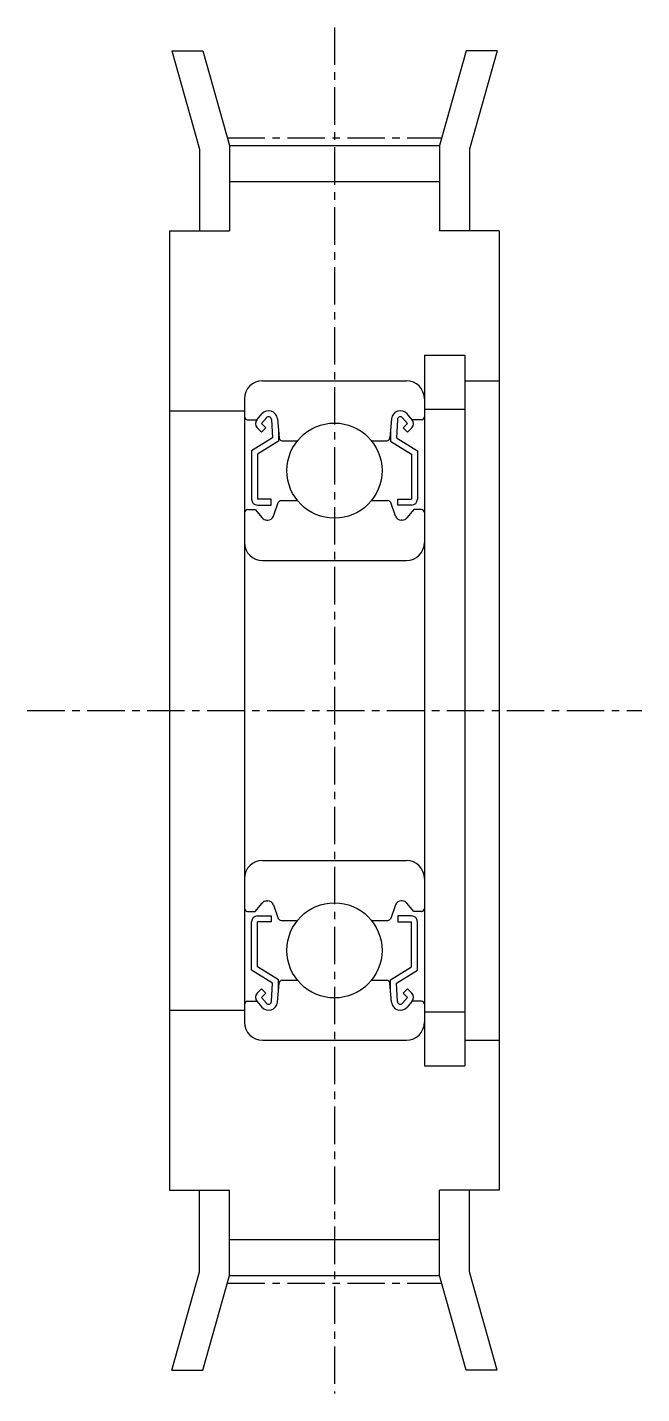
# Model space of a CAD drawing. Extents: x 68 to 209, y 69 to 178.
# Drawn here: x 188.93 to 209.43, y 132.4 to 177.97 of the extents above; entities outside this region: 2.
import ezdxf

# ---------------------------------------------------------------- set-up
doc = ezdxf.new("R2010")
doc.units = 0
doc.linetypes.add('CENTER', pattern=[2, 1.25, -0.25, 0.25, -0.25])
doc.layers.get('0').update_dxf_attribs({"linetype": 'CONTINUOUS'})
doc.layers.add('CENTER', color=1, linetype='CENTER')

msp = doc.modelspace()

# ---------------------------------------------------------------- linework, layer by layer
for p, q in [((193.751, 177.186), (194.786, 177.186)), ((193.751, 177.186), (194.675, 173.904)), ((194.786, 177.186), (195.675, 174.031)), ((203.565, 177.186), (202.675, 174.031)), ((204.6, 177.186), (203.565, 177.186)), ((204.6, 177.186), (203.675, 173.904)), ((194.675, 173.904), (194.675, 171.186)), ((195.675, 174.031), (202.675, 174.031)), ((195.675, 174.031), (195.675, 171.186)), ((202.675, 174.031), (202.675, 171.186)), ((203.675, 173.904), (203.675, 171.186)), ((195.675, 172.836), (202.675, 172.836)), ((193.675, 171.186), (193.675, 139.186)), ((193.675, 171.186), (195.675, 171.186)), ((204.675, 171.186), (202.675, 171.186)), ((204.675, 171.186), (204.675, 139.186)), ((202.175, 167.036), (203.525, 167.036)), ((202.175, 167.036), (202.175, 143.336)), ((203.525, 167.036), (203.525, 143.336)), ((196.775, 166.186), (201.575, 166.186)), ((203.525, 166.186), (204.675, 166.186)), ((196.175, 165.586), (196.175, 144.786)), ((193.675, 165.186), (196.175, 165.186)), ((196.585, 164.886), (196.747, 165.079)), ((201.765, 164.886), (201.603, 165.079)), ((202.175, 165.236), (203.525, 165.236)), ((196.275, 164.886), (196.585, 164.886)), ((196.738, 164.475), (196.598, 164.616)), ((196.738, 164.757), (196.901, 164.951)), ((196.738, 164.475), (196.88, 164.616)), ((196.881, 164.616), (196.739, 164.757)), ((197.074, 164.896), (197.107, 164.284)), ((197.273, 164.914), (197.328, 164.277)), ((201.077, 164.914), (201.022, 164.277)), ((201.276, 164.896), (201.243, 164.284)), ((201.612, 164.757), (201.449, 164.951)), ((201.47, 164.616), (201.612, 164.757)), ((201.612, 164.475), (201.47, 164.616)), ((201.612, 164.475), (201.753, 164.616)), ((202.075, 164.886), (201.765, 164.886)), ((197.108, 164.284), (196.408, 163.847)), ((197.307, 164.173), (196.607, 163.736)), ((197.307, 164.52), (197.307, 164.173)), ((197.428, 164.186), (197.943, 164.186)), ((200.408, 164.186), (200.922, 164.186)), ((201.043, 164.52), (201.043, 164.173)), ((201.043, 164.173), (201.743, 163.736)), ((201.243, 164.284), (201.943, 163.847)), ((196.407, 163.847), (196.407, 162.236)), ((196.607, 163.736), (196.607, 162.236)), ((201.743, 163.736), (201.743, 162.236)), ((201.943, 163.847), (201.943, 162.236)), ((202.175, 163.536), (202.175, 146.836)), ((202.175, 163.536), (202.175, 146.836)), ((196.275, 161.886), (196.525, 161.886)), ((196.525, 161.886), (196.759, 161.607)), ((197.057, 162.236), (196.607, 162.236)), ((196.607, 162.036), (197.057, 162.036)), ((197.057, 162.036), (197.057, 162.236)), ((197.136, 161.668), (197.3, 162.12)), ((197.394, 162.186), (197.943, 162.186)), ((200.408, 162.186), (200.956, 162.186)), ((201.214, 161.668), (201.05, 162.12)), ((201.293, 162.036), (201.293, 162.236)), ((201.293, 162.236), (201.743, 162.236)), ((201.743, 162.036), (201.293, 162.036)), ((201.825, 161.886), (201.591, 161.607)), ((202.075, 161.886), (201.825, 161.886)), ((196.912, 161.536), (196.948, 161.536)), ((201.438, 161.536), (201.402, 161.536)), ((196.775, 160.186), (201.575, 160.186)), ((196.775, 150.186), (201.575, 150.186)), ((196.525, 148.486), (196.759, 148.765)), ((196.912, 148.836), (196.948, 148.836)), ((197.136, 148.704), (197.3, 148.252)), ((201.214, 148.704), (201.05, 148.252)), ((201.438, 148.836), (201.402, 148.836)), ((201.825, 148.486), (201.591, 148.765)), ((196.275, 148.486), (196.525, 148.486)), ((196.407, 146.525), (196.407, 148.136)), ((196.607, 148.336), (197.057, 148.336)), ((196.607, 146.636), (196.607, 148.136)), ((197.057, 148.136), (196.607, 148.136)), ((197.057, 148.336), (197.057, 148.136)), ((197.394, 148.186), (197.943, 148.186)), ((200.408, 148.186), (200.956, 148.186)), ((201.293, 148.336), (201.293, 148.136)), ((201.743, 148.336), (201.293, 148.336)), ((201.293, 148.136), (201.743, 148.136)), ((201.743, 146.636), (201.743, 148.136)), ((202.075, 148.486), (201.825, 148.486)), ((201.943, 146.525), (201.943, 148.136)), ((197.108, 146.088), (196.408, 146.525)), ((197.307, 146.199), (196.607, 146.636)), ((196.957, 146.418), (196.958, 146.418)), ((197.132, 146.308), (197.132, 146.308)), ((201.043, 146.199), (201.743, 146.636)), ((201.243, 146.088), (201.943, 146.525)), ((196.738, 145.897), (196.598, 145.756)), ((196.738, 145.897), (196.88, 145.756)), ((197.074, 145.476), (197.107, 146.088)), ((197.273, 145.458), (197.328, 146.095)), ((197.307, 145.852), (197.307, 146.199)), ((197.428, 146.186), (197.943, 146.186)), ((200.408, 146.186), (200.922, 146.186)), ((201.077, 145.458), (201.022, 146.095)), ((201.043, 145.852), (201.043, 146.199)), ((201.276, 145.476), (201.243, 146.088)), ((201.612, 145.897), (201.47, 145.756)), ((201.612, 145.897), (201.753, 145.756)), ((196.275, 145.486), (196.585, 145.486)), ((196.585, 145.486), (196.747, 145.293)), ((196.738, 145.615), (196.901, 145.421)), ((196.881, 145.756), (196.739, 145.615)), ((201.612, 145.615), (201.449, 145.421)), ((201.47, 145.756), (201.612, 145.615)), ((201.765, 145.486), (201.603, 145.293)), ((202.075, 145.486), (201.765, 145.486)), ((193.675, 145.186), (196.175, 145.186)), ((202.175, 145.136), (203.525, 145.136)), ((196.775, 144.186), (201.575, 144.186)), ((203.525, 144.186), (204.675, 144.186)), ((202.175, 143.336), (203.525, 143.336)), ((193.675, 139.186), (195.675, 139.186)), ((194.675, 136.468), (194.675, 139.186)), ((195.675, 136.341), (195.675, 139.186)), ((204.675, 139.186), (202.675, 139.186)), ((202.675, 136.341), (202.675, 139.186)), ((203.675, 136.468), (203.675, 139.186)), ((195.675, 137.536), (202.675, 137.536)), ((193.751, 133.186), (194.675, 136.468)), ((194.786, 133.186), (195.675, 136.341)), ((195.675, 136.341), (202.675, 136.341)), ((203.565, 133.186), (202.675, 136.341)), ((204.6, 133.186), (203.675, 136.468)), ((193.751, 133.186), (194.786, 133.186)), ((204.6, 133.186), (203.565, 133.186))]:
    msp.add_line(p, q)
for centre in [(199.175, 163.186), (199.175, 147.186)]:
    msp.add_circle(centre, 1.587)
for centre, radius, start, end in [((196.775, 165.586), 0.6, 90, 180), ((201.575, 165.586), 0.6, 0, 90), ((196.275, 164.986), 0.1, 180, 270), ((196.976, 164.888), 0.298, 5.0005, 140.1714), ((196.976, 164.888), 0.0983, 4.6645, 139.9739), ((201.374, 164.888), 0.298, 39.8286, 174.9997), ((201.374, 164.888), 0.0983, 40.0264, 175.3357), ((202.075, 164.986), 0.1, 269.9995, 359.9913), ((196.738, 164.757), 0.2, 139.8648, 225.0001), ((201.612, 164.757), 0.2, 314.9967, 40.1352), ((197.428, 164.286), 0.1, 185.1444, 270), ((200.922, 164.286), 0.1, 269.9995, 354.8557), ((196.275, 161.786), 0.1, 89.9995, 180), ((196.607, 162.236), 0.2, 180, 270), ((197.394, 162.086), 0.1, 89.9995, 160.1157), ((200.956, 162.086), 0.1, 19.8845, 90.0002), ((201.743, 162.236), 0.2, 269.9998, 359.9956), ((202.075, 161.786), 0.1, 359.9913, 90.0002), ((196.912, 161.736), 0.2, 220.1384, 270), ((196.948, 161.736), 0.2, 270, 340.1117), ((201.402, 161.736), 0.2, 199.8883, 269.9998), ((201.438, 161.736), 0.2, 269.9998, 319.8615), ((196.775, 160.786), 0.6, 180, 270), ((201.575, 160.786), 0.6, 270, 0), ((196.775, 149.586), 0.6, 90, 180), ((201.575, 149.586), 0.6, 0, 90), ((196.275, 148.586), 0.1, 179.9999, 270.0005), ((196.912, 148.636), 0.2, 90, 139.8616), ((196.948, 148.636), 0.2, 19.8883, 90), ((201.402, 148.636), 0.2, 90.0002, 160.1117), ((201.438, 148.636), 0.2, 40.1385, 90.0002), ((202.075, 148.586), 0.1, 269.9998, 0.0087), ((196.607, 148.136), 0.2, 90, 179.9999), ((197.394, 148.286), 0.1, 199.8843, 270.0005), ((200.956, 148.286), 0.1, 269.9998, 340.1155), ((201.743, 148.136), 0.2, 0.0044, 90.0002), ((197.428, 146.086), 0.1, 90, 174.8556), ((200.922, 146.086), 0.1, 5.1443, 90.0005), ((196.275, 145.386), 0.1, 90, 179.9999), ((196.738, 145.615), 0.2, 134.9999, 220.1352), ((196.976, 145.484), 0.298, 219.8286, 354.9995), ((196.976, 145.484), 0.0983, 220.0261, 355.3355), ((201.374, 145.484), 0.298, 185.0003, 320.1714), ((201.374, 145.484), 0.0983, 184.6643, 319.9736), ((201.612, 145.615), 0.2, 319.8648, 45.0033), ((202.075, 145.386), 0.1, 0.0087, 90.0005), ((196.775, 144.786), 0.6, 180, 270), ((201.575, 144.786), 0.6, 270, 0)]:
    msp.add_arc(centre, radius, start, end)
at = {"layer": 'CENTER', "color": 1, "linetype": 'CENTER'}
for p, q in [((199.175, 177.973), (199.175, 132.399)), ((195.604, 174.286), (202.747, 174.286)), ((188.925, 155.186), (209.425, 155.186)), ((195.604, 136.086), (202.747, 136.086))]:
    msp.add_line(p, q, dxfattribs=at)

# ---------------------------------------------------------------- texts
for p in [(67.776, 83.806), (67.776, 68.806)]:
    msp.add_text('AHTF60S2M060', height=4).set_placement(p)

doc.saveas('drawing.dxf')
